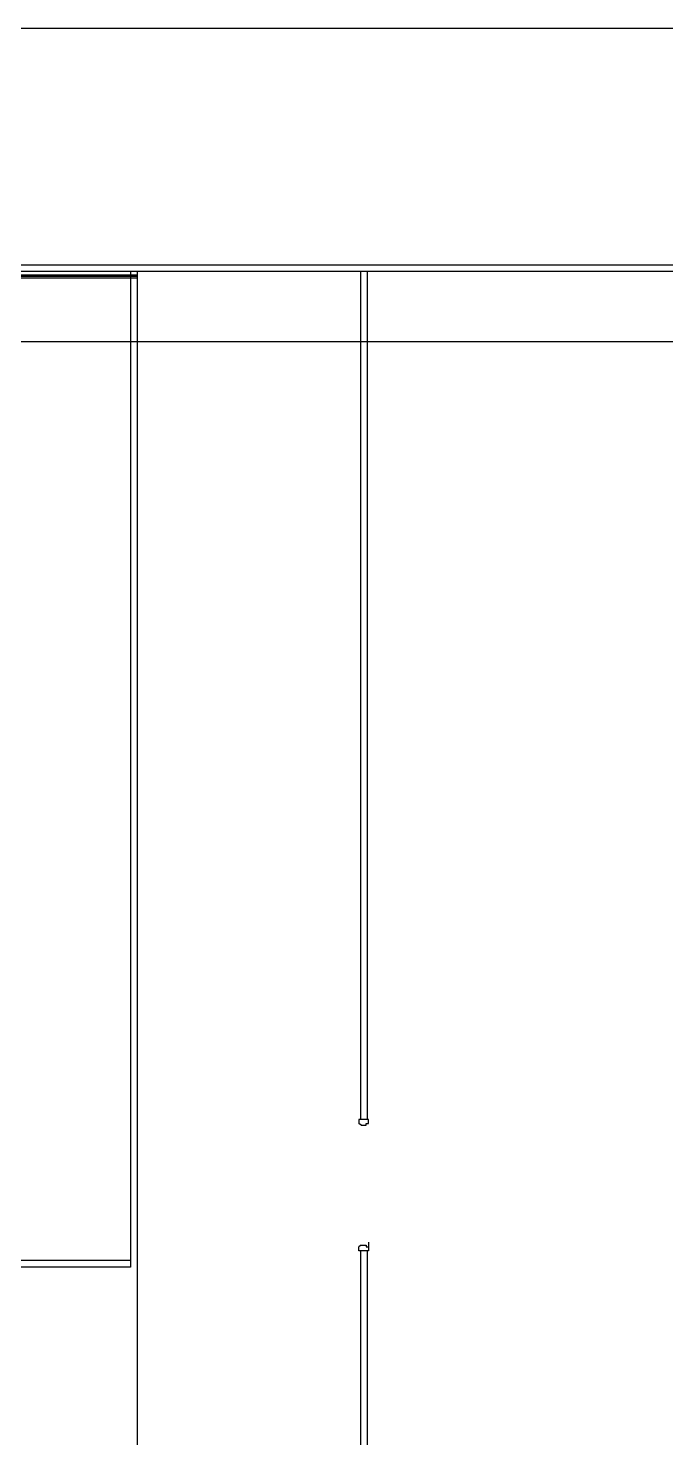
# Model space of a CAD drawing. Header units: millimetres. Extents: x 391350 to 515311, y -283575 to -199845.
# Drawn here: x 495405 to 500253, y -215370 to -204650 of the extents above; entities that cross this region are included whole.
import ezdxf

# ---------------------------------------------------------------- set-up
doc = ezdxf.new("R2010")
doc.units = ezdxf.units.MM
doc.layers.add('Evac_Occupant', color=183, linetype='Continuous')

msp = doc.modelspace()

# ---------------------------------------------------------------- linework, layer by layer
at = {"color": 0}
for p, q in [((510556, -206452), (487934, -206452)), ((510556, -206502), (456689, -206502)), ((460804, -206527), (496234, -206527)), ((460804, -206536), (496234, -206536)), ((465601, -206549), (496234, -206549)), ((496184, -206502), (496184, -214073)), ((496234, -206502), (496234, -219073)), ((497934, -212949), (497934, -206502)), ((497984, -212949), (497984, -206502)), ((497992, -212949), (497919, -212949)), ((497919, -212949), (497919, -212979)), ((497938, -212992), (497919, -212979)), ((497938, -212992), (497976, -212992)), ((497976, -212992), (497976, -212979)), ((497976, -212979), (497992, -212979)), ((497992, -212979), (497992, -212949)), ((497938, -213905), (497919, -213918)), ((497919, -213949), (497919, -213918)), ((497992, -213949), (497919, -213949)), ((497934, -220880), (497934, -213949)), ((497938, -213905), (497976, -213905)), ((497976, -213905), (497976, -213918)), ((497976, -213918), (497992, -213918)), ((497984, -220880), (497984, -213949)), ((497992, -213883), (497992, -213949)), ((496184, -214023), (479302, -214023)), ((496184, -214073), (479302, -214073))]:
    msp.add_line(p, q, dxfattribs=at)
msp.add_lwpolyline([(456689, -204650), (515311, -204650), (515311, -239526), (456689, -239526)], close=True, dxfattribs=at)
at = {"layer": 'Evac_Occupant'}
msp.add_lwpolyline([(466115, -207033), (476119, -207033), (498658, -207033), (509557, -207033), (507579, -217892), (507721, -225920), (507830, -232094), (486491, -230761), (462153, -229390)], dxfattribs=at)

doc.saveas('drawing.dxf')
